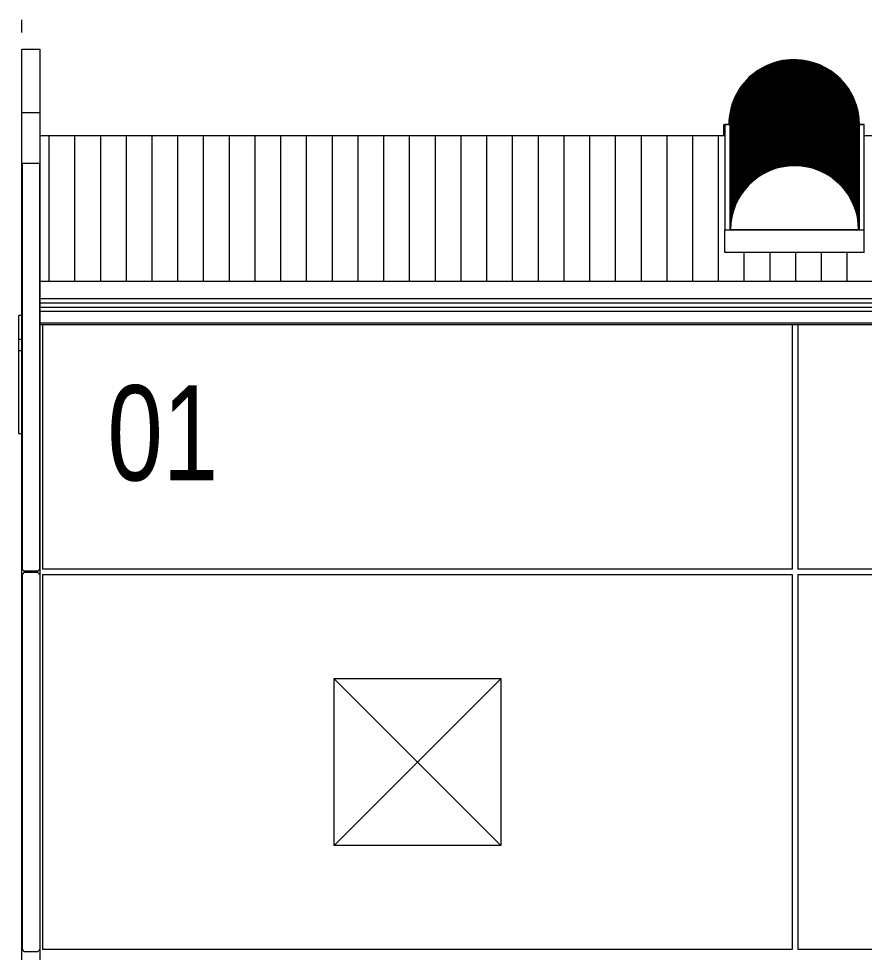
# Model space of a CAD drawing. Header units: metres. Extents: x -199 to 506, y -5 to 23.
# Drawn here: x 293.92 to 300.59, y 5.88 to 13.24 of the extents above; entities that cross this region are included whole.
import ezdxf

# ---------------------------------------------------------------- set-up
doc = ezdxf.new("R2010")
doc.units = ezdxf.units.M
doc.linetypes.add('01_Grid', pattern=[1.74, 1.2, -0.27, 0, -0.27])
for name, color, linetype, lineweight in [('03EJES-1', 1, '01_Grid', 5), ('06MUR', 8, 'Continuous', 9), ('06MUREXT', 92, 'Continuous', 9), ('14HATCH-1', 14, 'Continuous', 5), ('26VENT', 144, 'Continuous', 5), ('29NOTAS-2', 7, 'Continuous', 5), ('53BAPS', 1, 'Continuous', 5), ('54ESTRUCTURA', 1, 'Continuous', 9), ('70LINEA', 1, 'Continuous', 13)]:
    doc.layers.add(name, color=color, linetype=linetype, lineweight=lineweight)
doc.styles.add('Arial_1', font='arial.ttf', dxfattribs={"width": 0.75, "height": 0.75})

# ---------------------------------------------------------------- blocks, each defined once
blk = doc.blocks.new('Skylight - Barrel Vault - 27_62x1_10 - Barrel Vault-7825552-601rSouthElevEjeF Paint')
at = {"layer": '26VENT'}
for p, q in [((-6.657, 12.4064), (-6.6106, 12.4064)), ((-6.657, 12.3171), (-6.657, 12.4064)), ((-5.5888, 12.4064), (-5.557, 12.4064))]:
    blk.add_line(p, q, dxfattribs=at)
for major_axis, start_param, end_param in [((0.5112, 0), 1.413717, 3.138944), ((0.5052, 0), 2.356194, 3.138912), ((0.5052, 0), 2.356194, 3.138912)]:
    blk.add_ellipse((-6.107, 12.4051), major_axis=major_axis, ratio=0.999547, start_param=start_param, end_param=end_param, dxfattribs=at)
blk = doc.blocks.new('Skylight - Barrel Vault - 27_62x1_10 - Barrel Vault-V71-601rSouthElevEjeF Paint')
at = {"layer": '26VENT'}
for p, q in [((-6.6107, 12.4054), (-6.6497, 12.4054)), ((-6.6497, 12.4054), (-6.6497, 11.5744)), ((-6.6109, 12.4041), (-6.6109, 12.4026)), ((-6.6109, 12.3919), (-6.6109, 12.3904)), ((-6.6109, 12.3798), (-6.6109, 12.3783)), ((-6.6109, 12.3676), (-6.6109, 12.3661)), ((-6.6049, 12.4041), (-6.6049, 11.5758)), ((-5.5945, 11.5758), (-5.5945, 12.4041)), ((-5.5497, 12.4054), (-5.5887, 12.4054)), ((-5.5885, 12.4026), (-5.5885, 12.4041)), ((-5.5885, 12.3904), (-5.5885, 12.3919)), ((-5.5885, 12.3783), (-5.5885, 12.3798)), ((-5.5885, 12.3661), (-5.5885, 12.3676)), ((-5.5497, 11.5744), (-5.5497, 12.4054)), ((-6.6109, 12.3555), (-6.6109, 12.3539)), ((-6.6109, 12.3433), (-6.6109, 12.3418)), ((-6.6109, 12.3311), (-6.6109, 12.3296)), ((-6.6109, 12.319), (-6.6109, 12.3175)), ((-6.6109, 12.3068), (-6.6109, 12.3053)), ((-6.6109, 12.2947), (-6.6109, 12.2931)), ((-5.5885, 12.3539), (-5.5885, 12.3555)), ((-5.5885, 12.3418), (-5.5885, 12.3433)), ((-5.5885, 12.3296), (-5.5885, 12.3311)), ((-5.5885, 12.3175), (-5.5885, 12.319)), ((-5.5885, 12.3053), (-5.5885, 12.3068)), ((-5.5885, 12.2931), (-5.5885, 12.2947)), ((-6.6109, 12.2825), (-6.6109, 12.281)), ((-6.6109, 12.2704), (-6.6109, 12.2688)), ((-6.6109, 12.2582), (-6.6109, 12.2567)), ((-6.6109, 12.246), (-6.6109, 12.2445)), ((-6.6109, 12.2339), (-6.6109, 12.2323)), ((-6.6109, 12.2217), (-6.6109, 12.2202)), ((-5.5885, 12.281), (-5.5885, 12.2825)), ((-5.5885, 12.2688), (-5.5885, 12.2704)), ((-5.5885, 12.2567), (-5.5885, 12.2582)), ((-5.5885, 12.2445), (-5.5885, 12.246)), ((-5.5885, 12.2323), (-5.5885, 12.2339)), ((-5.5885, 12.2202), (-5.5885, 12.2217)), ((-6.6109, 12.2096), (-6.6109, 12.208)), ((-6.6109, 12.1974), (-6.6109, 12.1959)), ((-6.6109, 12.1852), (-6.6109, 12.1837)), ((-6.6109, 12.1731), (-6.6109, 12.1716)), ((-6.6109, 12.1609), (-6.6109, 12.1594)), ((-6.6109, 12.1488), (-6.6109, 12.1472)), ((-5.5885, 12.208), (-5.5885, 12.2096)), ((-5.5885, 12.1959), (-5.5885, 12.1974)), ((-5.5885, 12.1837), (-5.5885, 12.1852)), ((-5.5885, 12.1716), (-5.5885, 12.1731)), ((-5.5885, 12.1594), (-5.5885, 12.1609)), ((-5.5885, 12.1472), (-5.5885, 12.1488)), ((-6.6109, 12.1366), (-6.6109, 12.1351)), ((-6.6109, 12.1245), (-6.6109, 12.1229)), ((-6.6109, 12.1123), (-6.6109, 12.1108)), ((-6.6109, 12.1001), (-6.6109, 12.0986)), ((-6.6109, 12.088), (-6.6109, 12.0864)), ((-6.6109, 12.0758), (-6.6109, 12.0743)), ((-5.5885, 12.1351), (-5.5885, 12.1366)), ((-5.5885, 12.1229), (-5.5885, 12.1245)), ((-5.5885, 12.1108), (-5.5885, 12.1123)), ((-5.5885, 12.0986), (-5.5885, 12.1001)), ((-5.5885, 12.0864), (-5.5885, 12.088)), ((-5.5885, 12.0743), (-5.5885, 12.0758)), ((-6.6109, 12.0637), (-6.6109, 12.0621)), ((-6.6109, 12.0515), (-6.6109, 12.05)), ((-6.6109, 12.0393), (-6.6109, 12.0378)), ((-6.6109, 12.0272), (-6.6109, 12.0257)), ((-6.6109, 12.015), (-6.6109, 12.0135)), ((-6.6109, 12.0029), (-6.6109, 12.0013)), ((-5.5885, 12.0621), (-5.5885, 12.0637)), ((-5.5885, 12.05), (-5.5885, 12.0515)), ((-5.5885, 12.0378), (-5.5885, 12.0393)), ((-5.5885, 12.0257), (-5.5885, 12.0272)), ((-5.5885, 12.0135), (-5.5885, 12.015)), ((-5.5885, 12.0013), (-5.5885, 12.0029)), ((-6.6109, 11.9907), (-6.6109, 11.9892)), ((-6.6109, 11.9785), (-6.6109, 11.977)), ((-6.6109, 11.9664), (-6.6109, 11.9649)), ((-6.6109, 11.9542), (-6.6109, 11.9527)), ((-6.6109, 11.9421), (-6.6109, 11.9405)), ((-6.6109, 11.9299), (-6.6109, 11.9284)), ((-5.5885, 11.9892), (-5.5885, 11.9907)), ((-5.5885, 11.977), (-5.5885, 11.9785)), ((-5.5885, 11.9649), (-5.5885, 11.9664)), ((-5.5885, 11.9527), (-5.5885, 11.9542)), ((-5.5885, 11.9405), (-5.5885, 11.9421)), ((-5.5885, 11.9284), (-5.5885, 11.9299)), ((-6.6109, 11.9178), (-6.6109, 11.9162)), ((-6.6109, 11.9056), (-6.6109, 11.9041)), ((-6.6109, 11.8934), (-6.6109, 11.8919)), ((-6.6109, 11.8813), (-6.6109, 11.8798)), ((-6.6109, 11.8691), (-6.6109, 11.8676)), ((-6.6109, 11.857), (-6.6109, 11.8554)), ((-5.5885, 11.9162), (-5.5885, 11.9178)), ((-5.5885, 11.9041), (-5.5885, 11.9056)), ((-5.5885, 11.8919), (-5.5885, 11.8934)), ((-5.5885, 11.8798), (-5.5885, 11.8813)), ((-5.5885, 11.8676), (-5.5885, 11.8691)), ((-5.5885, 11.8554), (-5.5885, 11.857)), ((-6.6109, 11.8448), (-6.6109, 11.8433)), ((-6.6109, 11.8326), (-6.6109, 11.8311)), ((-6.6109, 11.8205), (-6.6109, 11.819)), ((-6.6109, 11.8083), (-6.6109, 11.8068)), ((-6.6109, 11.7962), (-6.6109, 11.7946)), ((-6.6109, 11.784), (-6.6109, 11.7825)), ((-5.5885, 11.8433), (-5.5885, 11.8448)), ((-5.5885, 11.8311), (-5.5885, 11.8326)), ((-5.5885, 11.819), (-5.5885, 11.8205)), ((-5.5885, 11.8068), (-5.5885, 11.8083)), ((-5.5885, 11.7946), (-5.5885, 11.7962)), ((-5.5885, 11.7825), (-5.5885, 11.784)), ((-6.6109, 11.7719), (-6.6109, 11.7703)), ((-6.6109, 11.7597), (-6.6109, 11.7582)), ((-6.6109, 11.7475), (-6.6109, 11.746)), ((-6.6109, 11.7354), (-6.6109, 11.7338)), ((-6.6109, 11.7232), (-6.6109, 11.7217)), ((-6.6109, 11.7111), (-6.6109, 11.7095)), ((-5.5885, 11.7703), (-5.5885, 11.7719)), ((-5.5885, 11.7582), (-5.5885, 11.7597)), ((-5.5885, 11.746), (-5.5885, 11.7475)), ((-5.5885, 11.7338), (-5.5885, 11.7354)), ((-5.5885, 11.7217), (-5.5885, 11.7232)), ((-5.5885, 11.7095), (-5.5885, 11.7111)), ((-6.6109, 11.6989), (-6.6109, 11.6974)), ((-6.6109, 11.6867), (-6.6109, 11.6852)), ((-6.6109, 11.6746), (-6.6109, 11.6731)), ((-6.6109, 11.6624), (-6.6109, 11.6609)), ((-6.6109, 11.6503), (-6.6109, 11.6487)), ((-6.6109, 11.6381), (-6.6109, 11.6366)), ((-5.5885, 11.6974), (-5.5885, 11.6989)), ((-5.5885, 11.6852), (-5.5885, 11.6867)), ((-5.5885, 11.6731), (-5.5885, 11.6746)), ((-5.5885, 11.6609), (-5.5885, 11.6624)), ((-5.5885, 11.6487), (-5.5885, 11.6503)), ((-5.5885, 11.6366), (-5.5885, 11.6381)), ((-6.6497, 11.5744), (-5.5497, 11.5744)), ((-6.6497, 11.3967), (-6.6497, 11.5744)), ((-6.6109, 11.626), (-6.6109, 11.6244)), ((-6.6109, 11.6138), (-6.6109, 11.6123)), ((-6.6109, 11.6016), (-6.6109, 11.6001)), ((-6.6109, 11.5895), (-6.6109, 11.5879)), ((-6.6109, 11.5773), (-6.6109, 11.5758)), ((-6.6049, 11.5758), (-6.6109, 11.5758)), ((-6.0997, 11.5758), (-6.6049, 11.5758)), ((-5.5945, 11.5758), (-6.0997, 11.5758)), ((-5.5885, 11.5758), (-5.5945, 11.5758)), ((-5.5885, 11.6244), (-5.5885, 11.626)), ((-5.5885, 11.6123), (-5.5885, 11.6138)), ((-5.5885, 11.6001), (-5.5885, 11.6016)), ((-5.5885, 11.5879), (-5.5885, 11.5895)), ((-5.5885, 11.5758), (-5.5885, 11.5773)), ((-5.5497, 11.3967), (-5.5497, 11.5744)), ((-5.5497, 11.3967), (-6.6497, 11.3967))]:
    blk.add_line(p, q, dxfattribs=at)
for centre, major_axis, start_param, end_param in [((-6.0997, 12.4041), (-0.5112, 0), 3.141593, 6.283185), ((-6.0997, 12.3919), (-0.5112, 0), 3.141593, 6.283185), ((-6.0997, 12.3798), (-0.5112, 0), 3.141593, 6.283185), ((-6.0997, 12.4026), (0.5112, 0), 0, 3.141593), ((-6.0997, 12.3783), (-0.5112, 0), 3.141593, 6.283185), ((-6.0997, 12.3904), (0.5112, 0), 0, 3.141593), ((-6.0997, 12.3555), (-0.5112, 0), 3.141593, 6.283185), ((-6.0997, 12.3539), (-0.5112, 0), 3.141593, 6.283185), ((-6.0997, 12.4026), (0.5052, 0), 0.616198, 2.525395), ((-6.0997, 12.3904), (0.5052, 0), 0.616198, 2.525395), ((-6.0997, 12.3783), (0.5052, 0), 0.616198, 2.525395), ((-6.0997, 12.3676), (-0.5112, 0), 3.141593, 6.283185), ((-6.0997, 12.3661), (0.5112, 0), 0, 3.141593), ((-6.0997, 12.3433), (-0.5112, 0), 3.141593, 6.283185), ((-6.0997, 12.3296), (-0.5112, 0), 3.141593, 6.283185), ((-6.0997, 12.3418), (0.5112, 0), 0, 3.141593), ((-6.0997, 12.3311), (-0.5112, 0), 3.147257, 6.283185), ((-6.0997, 12.3068), (-0.5112, 0), 3.141593, 6.283185), ((-6.0997, 12.3053), (-0.5112, 0), 3.141593, 6.283185), ((-6.0997, 12.319), (-0.5112, 0), 3.141593, 6.283185), ((-6.0997, 12.3175), (0.5112, 0), 0, 3.141593), ((-6.0997, 12.2825), (-0.5112, 0), 3.141593, 6.283185), ((-6.0997, 12.281), (-0.5112, 0), 3.141593, 6.283185), ((-6.0997, 12.3661), (0.5052, 0), 0.616198, 2.525395), ((-6.0997, 12.3539), (0.5052, 0), 0.616198, 2.525395), ((-6.0997, 12.3418), (0.5052, 0), 0.616198, 2.525395), ((-6.0997, 12.3296), (0.5052, 0), 0.616198, 2.525395), ((-6.0997, 12.3175), (0.5052, 0), 0.616198, 2.525395), ((-6.0997, 12.3053), (0.5052, 0), 0.616198, 2.525395), ((-6.0997, 12.2947), (-0.5112, 0), 3.141593, 6.283185), ((-6.0997, 12.2931), (0.5112, 0), 0, 3.141593), ((-6.0997, 12.2704), (-0.5112, 0), 3.141593, 6.283185), ((-6.0997, 12.2582), (-0.5112, 0), 3.141593, 6.283185), ((-6.0997, 12.2567), (-0.5112, 0), 3.141593, 6.283185), ((-6.0997, 12.2688), (0.5112, 0), 0, 3.141593), ((-6.0997, 12.246), (-0.5112, 0), 3.141593, 6.283185), ((-6.0997, 12.2323), (-0.5112, 0), 3.141593, 6.283185), ((-6.0997, 12.2445), (0.5112, 0), 0, 3.141593), ((-6.0997, 12.2217), (-0.5112, 0), 3.141593, 6.283185), ((-6.0997, 12.2096), (-0.5112, 0), 3.141593, 6.283185), ((-6.0997, 12.208), (-0.5112, 0), 3.141593, 6.283185), ((-6.0997, 12.2339), (0.5112, 0), 0, 3.010689), ((-6.0997, 12.2931), (0.5052, 0), 0.616198, 2.525395), ((-6.0997, 12.281), (0.5052, 0), 0.616198, 2.525395), ((-6.0997, 12.2688), (0.5052, 0), 0.616198, 2.525395), ((-6.0997, 12.2567), (0.5052, 0), 0.616198, 2.525395), ((-6.0997, 12.2445), (0.5052, 0), 0.616198, 2.525395), ((-6.0997, 12.2323), (0.5052, 0), 0.616198, 2.525395), ((-6.0997, 12.2202), (0.5112, 0), 0, 3.141593), ((-6.0997, 12.1959), (-0.5112, 0), 3.141593, 6.283185), ((-6.0997, 12.1852), (-0.5112, 0), 3.141593, 6.283185), ((-6.0997, 12.1974), (-0.5112, 0), 3.146457, 6.283185), ((-6.0997, 12.1731), (-0.5112, 0), 3.141593, 6.283185), ((-6.0997, 12.1716), (-0.5112, 0), 3.141593, 6.283185), ((-6.0997, 12.1837), (0.5112, 0), 0, 3.141593), ((-6.0997, 12.1609), (-0.5112, 0), 3.141593, 6.283185), ((-6.0997, 12.1488), (-0.5112, 0), 3.141593, 6.283185), ((-6.0997, 12.1472), (-0.5112, 0), 3.141593, 6.283185), ((-6.0997, 12.1594), (-0.5112, 0), 3.141593, 6.283185), ((-6.0997, 12.2202), (0.5052, 0), 0.616198, 2.525395), ((-6.0997, 12.208), (0.5052, 0), 0.616198, 2.525395), ((-6.0997, 12.1959), (0.5052, 0), 0.616198, 2.525395), ((-6.0997, 12.1837), (0.5052, 0), 0.616198, 2.525395), ((-6.0997, 12.1716), (0.5052, 0), 0.616198, 2.525395), ((-6.0997, 12.1594), (0.5052, 0), 0.616198, 2.525395), ((-6.0997, 12.1245), (-0.5112, 0), 3.141593, 6.283185), ((-6.0997, 12.1229), (-0.5112, 0), 3.141593, 6.283185), ((-6.0997, 12.1366), (-0.5112, 0), 3.141593, 6.283185), ((-6.0997, 12.1351), (0.5112, 0), 0, 3.141593), ((-6.0997, 12.1001), (-0.5112, 0), 3.141593, 6.283185), ((-6.0997, 12.0986), (-0.5112, 0), 3.141593, 6.283185), ((-6.0997, 12.1123), (-0.5112, 0), 3.141593, 6.283185), ((-6.0997, 12.1108), (0.5112, 0), 0, 3.141593), ((-6.0997, 12.0758), (-0.5112, 0), 3.141593, 6.283185), ((-6.0997, 12.0743), (-0.5112, 0), 3.141593, 6.283185), ((-6.0997, 12.088), (-0.5112, 0), 3.141593, 6.283185), ((-6.0997, 12.0864), (0.5112, 0), 0, 3.141593), ((-6.0997, 12.1472), (0.5052, 0), 0.616198, 2.525395), ((-6.0997, 12.1351), (0.5052, 0), 0.616198, 2.525395), ((-6.0997, 12.1229), (0.5052, 0), 0.616198, 2.525395), ((-6.0997, 12.1108), (0.5052, 0), 0.616198, 2.525395), ((-6.0997, 12.0986), (0.5052, 0), 0.616198, 2.525395), ((-6.0997, 12.0864), (0.5052, 0), 0.616198, 2.525395), ((-6.0997, 12.0515), (-0.5112, 0), 3.141593, 6.283185), ((-6.0997, 12.05), (-0.5112, 0), 3.141593, 6.283185), ((-6.0997, 12.0637), (-0.5112, 0), 3.145656, 6.283185), ((-6.0997, 12.0621), (-0.5112, 0), 3.141593, 6.283185), ((-6.0997, 12.0393), (-0.5112, 0), 3.141593, 6.283185), ((-6.0997, 12.0272), (-0.5112, 0), 3.141593, 6.283185), ((-6.0997, 12.0257), (-0.5112, 0), 3.141593, 6.283185), ((-6.0997, 12.0378), (0.5112, 0), 0, 3.141593), ((-6.0997, 12.015), (-0.5112, 0), 3.141593, 6.283185), ((-6.0997, 12.0029), (-0.5112, 0), 3.141593, 6.283185), ((-6.0997, 12.0135), (0.5112, 0), 0, 3.141593), ((-6.0997, 11.9907), (-0.5112, 0), 3.141593, 6.283185), ((-6.0997, 12.0013), (0.5112, 0), 0, 3.141593), ((-6.0997, 11.9785), (-0.5112, 0), 3.141593, 6.283185), ((-6.0997, 12.0743), (0.5052, 0), 0.616198, 2.525395), ((-6.0997, 12.0621), (0.5052, 0), 0.616198, 2.525395), ((-6.0997, 12.05), (0.5052, 0), 0.616198, 2.525395), ((-6.0997, 12.0378), (0.5052, 0), 0.616198, 2.525395), ((-6.0997, 12.0257), (0.5052, 0), 0.616198, 2.525395), ((-6.0997, 12.0135), (0.5052, 0), 0.616198, 2.525395), ((-6.0997, 11.977), (-0.5112, 0), 3.141593, 6.283185), ((-6.0997, 11.9664), (-0.5112, 0), 3.141593, 6.283185), ((-6.0997, 11.9892), (0.5112, 0), 0, 3.141593), ((-6.0997, 11.9649), (-0.5112, 0), 3.141593, 6.283185), ((-6.0997, 11.9421), (-0.5112, 0), 3.141593, 6.283185), ((-6.0997, 11.9405), (-0.5112, 0), 3.141593, 6.283185), ((-6.0997, 11.9542), (-0.5112, 0), 3.141593, 6.283185), ((-6.0997, 11.9527), (0.5112, 0), 0, 3.141593), ((-6.0997, 11.9178), (-0.5112, 0), 3.141593, 6.283185), ((-6.0997, 11.9162), (-0.5112, 0), 3.141593, 6.283185), ((-6.0997, 11.9299), (-0.5112, 0), 3.144855, 6.283185), ((-6.0997, 11.9284), (0.5112, 0), 0, 3.141593), ((-6.0997, 12.0013), (0.5052, 0), 0.616198, 2.525395), ((-6.0997, 11.9892), (0.5052, 0), 0.616198, 2.525395), ((-6.0997, 11.977), (0.5052, 0), 0.616198, 2.525395), ((-6.0997, 11.9649), (0.5052, 0), 0.616198, 2.525395), ((-6.0997, 11.9527), (0.5052, 0), 0.616198, 2.525395), ((-6.0997, 11.9405), (0.5052, 0), 0.616198, 2.525395), ((-6.0997, 11.9056), (0.5112, 0), 0.785537, 2.356056), ((-6.0997, 11.8934), (-0.5112, 0), 3.141593, 6.283185), ((-6.0997, 11.8919), (-0.5112, 0), 3.141593, 6.283185), ((-6.0997, 11.9041), (0.5112, 0), 0, 3.141593), ((-6.0997, 11.8691), (-0.5112, 0), 3.141593, 6.283185), ((-6.0997, 11.8676), (-0.5112, 0), 3.141593, 6.283185), ((-6.0997, 11.8813), (-0.5112, 0), 3.141593, 6.283185), ((-6.0997, 11.857), (-0.5112, 0), 3.141593, 6.283185), ((-6.0997, 11.8798), (0.5112, 0), 0, 3.141593), ((-6.0997, 11.8448), (-0.5112, 0), 3.141593, 6.283185), ((-6.0997, 11.8433), (-0.5112, 0), 3.141593, 6.283185), ((-6.0997, 11.8554), (0.5112, 0), 0, 3.141593), ((-6.0997, 11.9284), (0.5052, 0), 0.616198, 2.525395), ((-6.0997, 11.9162), (0.5052, 0), 0.616198, 2.525395), ((-6.0997, 11.9041), (0.5052, 0), 0.616198, 2.525395), ((-6.0997, 11.8919), (0.5052, 0), 0.616198, 2.525395), ((-6.0997, 11.8798), (0.5052, 0), 0.616198, 2.525395), ((-6.0997, 11.8676), (0.5052, 0), 0.616198, 2.525395), ((-6.0997, 11.8205), (-0.5112, 0), 3.141593, 6.283185), ((-6.0997, 11.819), (-0.5112, 0), 3.141593, 6.283185), ((-6.0997, 11.8326), (-0.5112, 0), 3.141593, 6.283185), ((-6.0997, 11.8311), (0.5112, 0), 0, 3.141593), ((-6.0997, 11.8083), (-0.5112, 0), 3.141593, 6.283185), ((-6.0997, 11.7946), (-0.5112, 0), 3.141593, 6.283185), ((-6.0997, 11.8068), (0.5112, 0), 0, 3.141593), ((-6.0997, 11.784), (-0.5112, 0), 3.141593, 6.283185), ((-6.0997, 11.7962), (-0.5112, 0), 3.144055, 6.283185), ((-6.0997, 11.7719), (-0.5112, 0), 3.141593, 6.283185), ((-6.0997, 12.2339), (-0.5112, 0), 6.157117, 6.283185), ((-6.0997, 11.7825), (0.5112, 0), 0, 3.141593), ((-6.0997, 11.7597), (-0.5112, 0), 3.141593, 6.283185), ((-6.0997, 11.8554), (0.5052, 0), 0.616198, 2.525395), ((-6.0997, 11.8433), (0.5052, 0), 0.616198, 2.525395), ((-6.0997, 11.8311), (0.5052, 0), 0.616198, 2.525395), ((-6.0997, 11.819), (0.5052, 0), 0.616198, 2.525395), ((-6.0997, 11.8068), (0.5052, 0), 0.616198, 2.525395), ((-6.0997, 11.7946), (0.5052, 0), 0.616198, 2.525395), ((-6.0997, 11.7703), (0.5112, 0), 0, 3.141593), ((-6.0997, 11.7475), (-0.5112, 0), 3.141593, 6.283185), ((-6.0997, 11.7354), (-0.5112, 0), 3.141593, 6.283185), ((-6.0997, 11.7582), (0.5112, 0), 0, 3.141593), ((-6.0997, 11.7338), (-0.5112, 0), 3.141593, 6.283185), ((-6.0997, 11.9056), (-0.5112, 0), 5.497787, 6.283185), ((-6.0997, 11.746), (0.5112, 0), 0, 3.141593), ((-6.0997, 11.7111), (-0.5112, 0), 3.141593, 6.283185), ((-6.0997, 11.7095), (-0.5112, 0), 3.141593, 6.283185), ((-6.0997, 11.7232), (-0.5112, 0), 3.141593, 6.283185), ((-6.0997, 11.7217), (0.5112, 0), 0, 3.141593), ((-6.0997, 11.6867), (-0.5112, 0), 3.141593, 6.283185), ((-6.0997, 11.6852), (-0.5112, 0), 3.141593, 6.283185), ((-6.0997, 11.7825), (0.5052, 0), 0.616198, 2.525395), ((-6.0997, 11.7703), (0.5052, 0), 0.616198, 2.525395), ((-6.0997, 11.7582), (0.5052, 0), 0.616198, 2.525395), ((-6.0997, 11.746), (0.5052, 0), 0.616198, 2.525395), ((-6.0997, 11.7338), (0.5052, 0), 0.616198, 2.525395), ((-6.0997, 11.7217), (0.5052, 0), 0.616198, 2.525395), ((-6.0997, 11.9056), (0.5112, 0), 0, 0.785398), ((-6.0997, 11.6989), (-0.5112, 0), 3.141593, 6.283185), ((-6.0997, 11.6974), (-0.5112, 0), 3.141593, 6.283185), ((-6.0997, 11.6624), (-0.5112, 0), 3.141593, 6.283185), ((-6.0997, 11.6609), (-0.5112, 0), 3.141593, 6.283185), ((-6.0997, 11.6746), (-0.5112, 0), 3.141593, 6.283185), ((-6.0997, 11.6731), (0.5112, 0), 0, 3.141593), ((-6.0997, 11.6381), (-0.5112, 0), 3.141593, 6.283185), ((-6.0997, 11.6366), (-0.5112, 0), 3.141593, 6.283185), ((-6.0997, 11.6503), (-0.5112, 0), 3.141593, 6.283185), ((-6.0997, 11.6487), (0.5112, 0), 0, 3.141593), ((-6.0997, 11.626), (-0.5112, 0), 3.141593, 6.283185), ((-6.0997, 11.6244), (-0.5112, 0), 3.141593, 6.283185), ((-6.0997, 11.6138), (-0.5112, 0), 3.141593, 6.283185), ((-6.0997, 11.6123), (-0.5112, 0), 3.141593, 6.283185), ((-6.0997, 11.7095), (0.5052, 0), 0.616198, 2.525395), ((-6.0997, 11.6974), (0.5052, 0), 0.616198, 2.525395), ((-6.0997, 11.6852), (0.5052, 0), 0.616198, 2.525395), ((-6.0997, 11.6731), (0.5052, 0), 0.616198, 2.525395), ((-6.0997, 11.6609), (0.5052, 0), 0.616198, 2.525395), ((-6.0997, 11.6487), (0.5052, 0), 0.616198, 2.525395), ((-6.0997, 11.6016), (-0.5112, 0), 3.141593, 6.283185), ((-6.0997, 11.5895), (-0.5112, 0), 3.141593, 6.283185), ((-6.0997, 11.6001), (0.5112, 0), 0, 3.141593), ((-6.0997, 11.5773), (-0.5112, 0), 3.141593, 6.283185), ((-6.0997, 11.5879), (-0.5112, 0), 3.141593, 6.283185), ((-6.0997, 11.5758), (0.5112, 0), 0, 3.141593), ((-6.0997, 11.5758), (-0.5052, 0), 3.141593, 6.283185), ((-6.0997, 11.5758), (-0.5052, 0), 3.141593, 6.283185), ((-6.0997, 11.6244), (0.5052, 0), 0.616198, 2.525395), ((-6.0997, 11.6123), (0.5052, 0), 0.616198, 2.525395), ((-6.0997, 11.6001), (0.5052, 0), 0.616198, 2.525395), ((-6.0997, 11.5879), (0.5052, 0), 0.616198, 2.525395), ((-6.0997, 11.6366), (0.5052, 0), 0.624084, 2.517509)]:
    blk.add_ellipse(centre, major_axis=major_axis, ratio=0.999547, start_param=start_param, end_param=end_param, dxfattribs=at)
blk = doc.blocks.new('AI Logo-Concrete-01 - AI Logo-Concrete-01-7154200-601rSouthElevEjeF Paint')
at = {"layer": '06MUR'}
for p, q in [((-12.2174, 10.7137), (-12.2174, 10.9)), ((-12.192, 10.9), (-12.2174, 10.9)), ((-12.2174, 10.6215), (-12.2174, 10.7137)), ((-12.2174, 10.7137), (-12.192, 10.7137)), ((-12.2174, 9.97), (-12.2174, 10.6215)), ((-12.192, 10.6215), (-12.2174, 10.6215)), ((-12.2174, 9.97), (-12.192, 9.97))]:
    blk.add_line(p, q, dxfattribs=at)
blk = doc.blocks.new('Window - Square Opening - 1_31x1_31m-7465239-601rSouthElevEjeF Paint')
at = {"layer": '26VENT'}
for p, q in [((-9.7304, 6.72275), (-8.4159, 8.03725)), ((-9.7304, 8.03725), (-8.4159, 6.72275))]:
    blk.add_line(p, q, dxfattribs=at)

msp = doc.modelspace()

# ---------------------------------------------------------------- hatches: boundary and pattern name
at = {"layer": '14HATCH-1'}
h = msp.add_hatch(dxfattribs=at)
h.set_pattern_fill('FP_12', color=256, style=0, pattern_type=2)
h.set_pattern_definition([(90, (306.142, 13.003), (-0.203, 0), [])])
h.paths.add_polyline_path([(420.4897, 11.1703), (498.9879, 11.1703), (498.9879, 12.2022), (499.0355, 12.2022), (499.0355, 12.1578), (499.6419, 12.1578), (499.6419, 12.2022), (499.6895, 12.2022), (499.6864, 11.1703), (501.0723, 11.1703), (501.0723, 12.3171), (483.4723, 12.3171), (483.4723, 11.3967), (482.3723, 11.3983), (482.3723, 12.3171), (471.2803, 12.3171), (471.2803, 11.3967), (470.1803, 11.3983), (470.1787, 12.3171), (459.0883, 12.3171), (459.0883, 11.3967), (457.9883, 11.3985), (457.9883, 12.3171), (446.8963, 12.3171), (446.8963, 11.3967), (445.7963, 11.3985), (445.7963, 12.3171), (434.7043, 12.3171), (434.7043, 11.3967), (433.6043, 11.3984), (433.6043, 12.3171), (422.5123, 12.3171), (422.5123, 11.3967), (421.4123, 11.3983), (421.4123, 12.3171), (410.3203, 12.3171), (410.3203, 11.3967), (409.2203, 11.3983), (409.2203, 12.3171), (398.1283, 12.3171), (398.1283, 11.3967), (397.0283, 11.3983), (397.0283, 12.3171), (385.9363, 12.3171), (385.9363, 11.3967), (384.8363, 11.3983), (384.8363, 12.3171), (373.7443, 12.3171), (373.7443, 11.3967), (372.6443, 11.3983), (372.6443, 12.3171), (361.5523, 12.3171), (361.5523, 11.3967), (360.4523, 11.3983), (360.4523, 12.3171), (349.3603, 12.3171), (349.3603, 11.3967), (348.2603, 11.3983), (348.2603, 12.3171), (337.1683, 12.3171), (337.1683, 11.3967), (336.0683, 11.3983), (336.0683, 12.3171), (324.9763, 12.3171), (324.9763, 11.3967), (323.8763, 11.3983), (323.8763, 12.3171), (312.7843, 12.3171), (312.7843, 11.3967), (311.6843, 11.3983), (311.6843, 12.3171), (300.5923, 12.3171), (300.5923, 11.3967), (299.4923, 11.3967), (299.4923, 12.3171), (294.0917, 12.3171), (294.0917, 11.1703), (418.7462, 11.1703)])
h.paths.add_polyline_path([(499.6419, 11.1703), (499.6419, 11.8106), (499.5936, 11.8106), (499.5936, 11.1703)])
h.paths.add_polyline_path([(499.5431, 11.1703), (499.5431, 11.8106), (499.3689, 11.8106), (499.3689, 11.1703), (499.3818, 11.1703)])
h.paths.add_polyline_path([(499.3054, 11.1703), (499.3054, 11.8106), (499.1311, 11.8106), (499.1311, 11.1703)])
h.paths.add_polyline_path([(499.0806, 11.1703), (499.0806, 11.8106), (499.0323, 11.8106), (499.0323, 11.1703)])
h.paths.add_polyline_path([(499.4309, 11.8614), (499.5431, 11.8645), (499.5431, 12.107), (499.3689, 12.107), (499.3689, 11.8614), (499.3818, 11.8614)])
h.paths.add_polyline_path([(499.6286, 11.8614), (499.6419, 11.8645), (499.6419, 12.107), (499.5936, 12.107), (499.5936, 11.8614)])
h.paths.add_polyline_path([(499.2433, 11.8614), (499.3054, 11.8645), (499.3054, 12.107), (499.1311, 12.107), (499.1311, 11.8614), (499.1843, 11.8614)])
h.paths.add_polyline_path([(499.0323, 11.8614), (499.0806, 11.8645), (499.0806, 12.107), (499.0323, 12.107), (499.0323, 11.8645)])

# ---------------------------------------------------------------- linework, layer by layer
at = {"layer": '03EJES-1'}
msp.add_line((293.95, -1.2192), (293.95, 19.6265), dxfattribs=at)
at = {"layer": '06MUREXT'}
for p, q in [((293.95, 0), (293.95, 13)), ((293.95, 13), (294.0917, 13)), ((294.0917, 13), (294.0917, 11.1703)), ((293.95, 12.5), (294.0917, 12.5)), ((293.95, 12.1), (294.0917, 12.1)), ((294.0917, 10.8268), (294.0917, 0)), ((296.4116, 6.7228), (296.4116, 8.0373)), ((296.4116, 8.0373), (297.7261, 8.0373)), ((297.7261, 8.0373), (297.7261, 6.7228)), ((297.7261, 6.7228), (296.4116, 6.7228))]:
    msp.add_line(p, q, dxfattribs=at)
at = {"layer": '53BAPS'}
for p, q in [((294.0917, 10.8268), (294.0917, 11.032)), ((498.9879, 11.032), (294.0917, 11.032)), ((498.9879, 10.9966), (294.0917, 10.9966)), ((498.9879, 10.9628), (294.0917, 10.9628)), ((498.9879, 10.9324), (294.0917, 10.9324)), ((498.9879, 10.8409), (294.0917, 10.8409)), ((306.0406, 10.8268), (294.0917, 10.8268))]:
    msp.add_line(p, q, dxfattribs=at)
at = {"layer": '54ESTRUCTURA'}
for p, q in [((299.4923, 12.3171), (294.0917, 12.3171)), ((311.6843, 12.3171), (300.5923, 12.3171)), ((294.0917, 11.032), (294.0917, 11.1703)), ((294.0917, 11.1703), (498.9879, 11.1703))]:
    msp.add_line(p, q, dxfattribs=at)
at = {"layer": '70LINEA'}
for p, q in [((293.95, 8.9017), (293.95, 12.1)), ((293.95, 12.1), (293.951, 12.1)), ((293.951, 8.9017), (293.951, 12.1)), ((293.951, 12.1), (294.0907, 12.1)), ((293.951, 12.1), (293.951, 8.9017)), ((294.0907, 12.1), (294.0907, 8.9017)), ((294.0907, 8.9017), (294.0907, 12.1)), ((294.0907, 12.1), (294.0917, 12.1)), ((294.0917, 12.1), (294.0917, 11.032)), ((294.0917, 10.8268), (294.0917, 8.9017)), ((294.1134, 10.8268), (294.1134, 8.9017)), ((300.0243, 10.8268), (300.0243, 8.9017)), ((300.0677, 10.8268), (300.0677, 8.9017)), ((293.951, 8.9017), (293.95, 8.9017)), ((293.95, 8.8583), (293.951, 8.8583)), ((293.95, 8.8583), (293.95, 5.9017)), ((293.951, 8.9017), (293.9663, 8.8864)), ((293.9663, 8.8737), (293.951, 8.8583)), ((293.951, 8.8583), (293.951, 5.9017)), ((293.951, 8.8583), (293.951, 5.9017)), ((293.9663, 8.8864), (294.0754, 8.8864)), ((294.0754, 8.8737), (293.9663, 8.8737)), ((294.0754, 8.8864), (294.0907, 8.9017)), ((294.0907, 8.8583), (294.0754, 8.8737)), ((294.0917, 8.9017), (294.0907, 8.9017)), ((294.0907, 8.8583), (294.0907, 5.9017)), ((294.0907, 8.8583), (294.0917, 8.8583)), ((294.0907, 8.8583), (294.0907, 5.9017)), ((294.0917, 8.8583), (294.0917, 5.9017)), ((300.0243, 8.9017), (294.1134, 8.9017)), ((294.1134, 8.8583), (300.0243, 8.8583)), ((294.1134, 8.8583), (294.1134, 5.9017)), ((300.0243, 8.8583), (300.0243, 5.9017)), ((306.0416, 8.9017), (300.0677, 8.9017)), ((300.0677, 8.8583), (306.0416, 8.8583)), ((300.0677, 8.8583), (300.0677, 5.9017)), ((296.4116, 6.7228), (296.4116, 8.0373)), ((296.4116, 8.0373), (297.7261, 8.0373)), ((297.7261, 8.0373), (297.7261, 6.7228)), ((297.7261, 6.7228), (296.4116, 6.7228)), ((293.951, 5.9017), (293.95, 5.9017)), ((293.951, 5.9017), (293.9663, 5.8864)), ((294.0754, 5.8864), (294.0907, 5.9017)), ((294.0917, 5.9017), (294.0907, 5.9017)), ((300.0243, 5.9017), (294.1134, 5.9017)), ((306.0404, 5.9017), (300.0677, 5.9017)), ((293.9663, 5.8864), (294.0754, 5.8864))]:
    msp.add_line(p, q, dxfattribs=at)

# ---------------------------------------------------------------- block references
at = {"layer": '06MUR'}
msp.add_blockref('AI Logo-Concrete-01 - AI Logo-Concrete-01-7154200-601rSouthElevEjeF Paint', (306.142, 0), dxfattribs=at)
at = {"layer": '26VENT'}
for name in ['Skylight - Barrel Vault - 27_62x1_10 - Barrel Vault-7825552-601rSouthElevEjeF Paint', 'Skylight - Barrel Vault - 27_62x1_10 - Barrel Vault-V71-601rSouthElevEjeF Paint', 'Window - Square Opening - 1_31x1_31m-7465239-601rSouthElevEjeF Paint']:
    msp.add_blockref(name, (306.142, 0), dxfattribs=at)

# ---------------------------------------------------------------- texts
at = {"layer": '29NOTAS-2', "insert": (294.6242, 10.3498), "char_height": 0.75, "width": 1.046202, "attachment_point": 1, "style": 'Arial_1'}
msp.add_mtext('01', dxfattribs=at)

doc.saveas('drawing.dxf')
